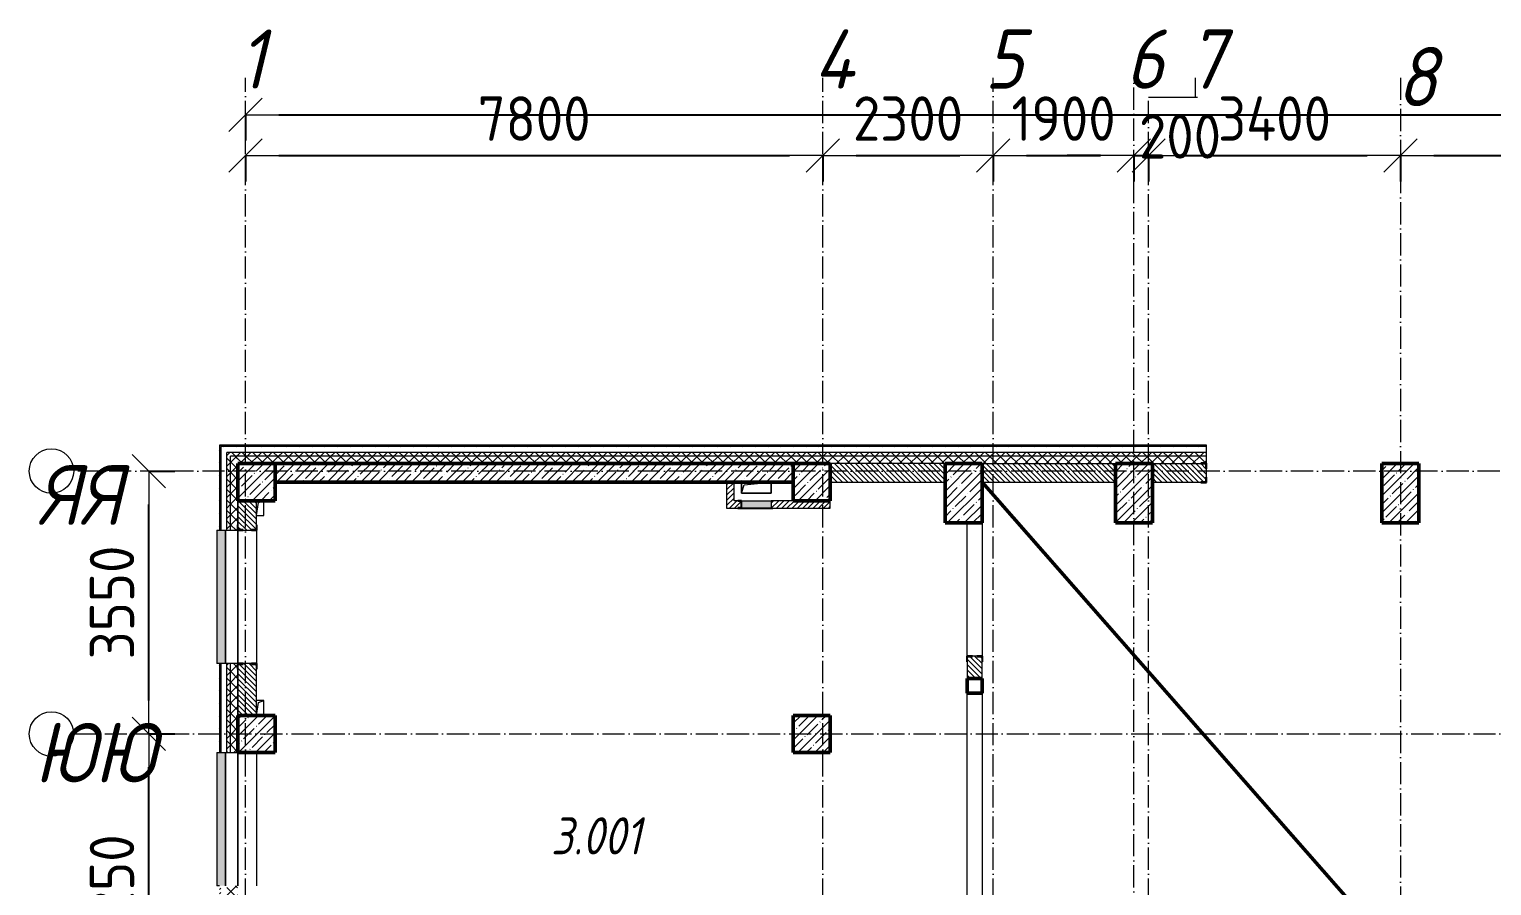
# Model space of a CAD drawing. Header units: millimetres. Extents: x 2294 to 908349, y -83289 to 219220.
# Drawn here: x 160315 to 180068, y 86006 to 97572 of the extents above; entities that cross this region are included whole.
import ezdxf

# ---------------------------------------------------------------- set-up
doc = ezdxf.new("R2010")
doc.units = ezdxf.units.MM
doc.linetypes.add('50_200_ШТРИХ_1Т_ш5_п1_п1_', pattern=[700, 500, -100, 0, -100])
for name, color, linetype, lineweight in [('A-____-____-DIMS', 7, 'Continuous', 9), ('A-DETL-____-OTLN-1', 7, 'Continuous', 50), ('A-FLOR-____-OTLN', 7, 'Continuous', 9), ('A-GENM-____-MCUT', 7, 'Continuous', 25), ('A-GENM-____-OTLN', 7, 'Continuous', 9), ('A-GENM-____-OTLN-1', 7, 'Continuous', 25), ('A-GLAZ-____-OTLN', 7, 'Continuous', 9), ('A-WALL-____-MCUT', 7, 'Continuous', 13), ('A-WALL-____-MCUT-1', 7, 'Continuous', 9), ('A-WALL-____-MCUT-2', 7, 'Continuous', 50), ('A-WALL-____-OTLN', 7, 'Continuous', 9), ('A-WALL-____-PATT-1', 7, 'Continuous', 9), ('A-WALL-FNSH-MCUT-1', 7, 'Continuous', 9), ('I-WALL-____-OTLN', 7, 'Continuous', 9), ('S-COLS-____-MCUT', 7, 'Continuous', 50), ('S-COLS-____-OTLN', 7, 'Continuous', 9), ('S-GRID-____-IDEN', 7, 'Continuous', 9), ('S-GRID-____-OTLN', 7, 'Continuous', 9), ('S-GRID-____-OTLN-1', 7, '50_200_ШТРИХ_1Т_ш5_п1_п1_', 9), ('Марки помещений', 7, 'Continuous', 9)]:
    doc.layers.add(name, color=color, linetype=linetype, lineweight=lineweight)
doc.layers.add('A-GLAZ-____-OTLN-1', color=7, linetype='Continuous', lineweight=9, true_color=0xc0c0c0)
doc.styles.add('ISOCPEUR_I_2', font='isocpeui.ttf', dxfattribs={"width": 0.85, "height": 2.3})
doc.styles.add('ISOCPEUR_I_9', font='isocpeui.ttf', dxfattribs={"width": 0.9, "height": 250})
doc.styles.add('СПДС', font='isocpeur.ttf', dxfattribs={"width": 0.9})
doc.dimstyles.new('Размера А3', dxfattribs={"dimtxt": 800, "dimasz": 450, "dimexe": 350, "dimexo": 100, "dimgap": 200, "dimtad": 1, "dimdec": 0, "dimrnd": 10, "dimzin": 0, "dimdsep": 46, "dimtxsty": 'СПДС', "dimblk": 'ARROWHEAD_6', "dimcen": 1, "dimclrd": 5, "dimclre": 5, "dimclrt": 5, "dimazin": 0, "dimtfac": 1, "dimtdec": 0, "dimtmove": 2, "dimatfit": 3, "dimfxl": 1, "dimtolj": 1, "dimtzin": 0, "dimarcsym": 0})
pattern_1 = [(45, (165583.5, 6025.28), (-114.04925, 114.04925), []), (45, (165697.56, 6025.28), (-114.04925, 114.04925), [201.612, -40.322, 3.353, -36.97])]
pattern_2 = [(45, (165583.51, 6025.28), (-85.53659, 85.53659), []), (45, (165640.53, 6025.28), (-85.53659, 85.53659), [])]
pattern_3 = [(45, (165583.507, 6025.276), (-35.35534, 35.35534), [])]
pattern_4 = [(45, (165583.51, 6025.28), (-70.71068, 70.71068), []), (135, (165583.51, 6025.28), (-70.71068, -70.71068), [])]
pattern_5 = [(135, (165583.507, 6025.276), (-35.35534, -35.35534), [])]

# ---------------------------------------------------------------- blocks, each defined once
blk = doc.blocks.new('Ось сетки - Круг_Ø6_00__ISO-2_5_0_9K_-25732049-АР1_План отверстий 3 этажа в осях 1-64_Ю-ЯЯ')
at = {"layer": 'S-GRID-____-IDEN'}
blk.add_circle((0, 0), 3, dxfattribs=at)
blk = doc.blocks.new('ARROWHEAD_6')
at = {"color": 0, "linetype": 'Continuous'}
for p, q in [((-0.5, -0.5), (0.5, 0.5)), ((0, 0), (-1, 0))]:
    blk.add_line(p, q, dxfattribs=at)
blk = doc.blocks.new('*D2640')
at = {"layer": 'A-____-____-DIMS', "color": 0, "lineweight": -2, "transparency": 16777216}
for p, q in [((163234, 95872), (163234, 95516)), ((163684, 95866), (170584, 95866)), ((171034, 95872), (171034, 95516))]:
    blk.add_line(p, q, dxfattribs=at)
at = {"layer": 'Defpoints', "color": 0, "transparency": 16777216}
for p in [(163234, 95972), (171034, 95972), (171034, 95866)]:
    blk.add_point(p, dxfattribs=at)
at = {"layer": 'A-____-____-DIMS', "color": 0, "lineweight": -2, "transparency": 16777216, "xscale": 450, "yscale": 450, "zscale": 450, "rotation": 180}
blk.add_blockref('ARROWHEAD_6', (163234, 95866), dxfattribs=at)
at = {"layer": 'A-____-____-DIMS', "color": 0, "lineweight": -2, "transparency": 16777216, "xscale": 450, "yscale": 450, "zscale": 450}
blk.add_blockref('ARROWHEAD_6', (171034, 95866), dxfattribs=at)
at = {"layer": 'A-____-____-DIMS', "color": 0, "transparency": 16777216, "insert": (167134, 96366), "char_height": 600, "attachment_point": 5, "style": 'СПДС'}
blk.add_mtext('\\A1;7800', dxfattribs=at)
blk = doc.blocks.new('*D2641')
at = {"layer": 'A-____-____-DIMS', "color": 0, "lineweight": -2, "transparency": 16777216}
for p, q in [((171034, 95872), (171034, 95516)), ((171484, 95866), (172884, 95866)), ((173334, 95872), (173334, 95516))]:
    blk.add_line(p, q, dxfattribs=at)
at = {"layer": 'Defpoints', "color": 0, "transparency": 16777216}
for p in [(171034, 95972), (173334, 95972), (173334, 95866)]:
    blk.add_point(p, dxfattribs=at)
at = {"layer": 'A-____-____-DIMS', "color": 0, "lineweight": -2, "transparency": 16777216, "xscale": 450, "yscale": 450, "zscale": 450, "rotation": 180}
blk.add_blockref('ARROWHEAD_6', (171034, 95866), dxfattribs=at)
at = {"layer": 'A-____-____-DIMS', "color": 0, "lineweight": -2, "transparency": 16777216, "xscale": 450, "yscale": 450, "zscale": 450}
blk.add_blockref('ARROWHEAD_6', (173334, 95866), dxfattribs=at)
at = {"layer": 'A-____-____-DIMS', "color": 0, "transparency": 16777216, "insert": (172184, 96366), "char_height": 600, "attachment_point": 5, "style": 'СПДС'}
blk.add_mtext('\\A1;2300', dxfattribs=at)
blk = doc.blocks.new('*D2642')
at = {"layer": 'A-____-____-DIMS', "color": 0, "lineweight": -2, "transparency": 16777216}
for p, q in [((173334, 95872), (173334, 95516)), ((173784, 95866), (174784, 95866)), ((175234, 95872), (175234, 95516))]:
    blk.add_line(p, q, dxfattribs=at)
at = {"layer": 'Defpoints', "color": 0, "transparency": 16777216}
for p in [(173334, 95972), (175234, 95972), (175234, 95866)]:
    blk.add_point(p, dxfattribs=at)
at = {"layer": 'A-____-____-DIMS', "color": 0, "lineweight": -2, "transparency": 16777216, "xscale": 450, "yscale": 450, "zscale": 450, "rotation": 180}
blk.add_blockref('ARROWHEAD_6', (173334, 95866), dxfattribs=at)
at = {"layer": 'A-____-____-DIMS', "color": 0, "lineweight": -2, "transparency": 16777216, "xscale": 450, "yscale": 450, "zscale": 450}
blk.add_blockref('ARROWHEAD_6', (175234, 95866), dxfattribs=at)
at = {"layer": 'A-____-____-DIMS', "color": 0, "transparency": 16777216, "insert": (174284, 96366), "char_height": 600, "attachment_point": 5, "style": 'СПДС'}
blk.add_mtext('\\A1;1900', dxfattribs=at)
blk = doc.blocks.new('*D2643')
at = {"layer": 'A-____-____-DIMS', "color": 0, "lineweight": -2, "transparency": 16777216}
for p, q in [((174784, 95866), (174334, 95866)), ((175234, 95872), (175234, 95516)), ((175234, 95866), (175434, 95866)), ((175434, 95872), (175434, 95516)), ((175884, 95866), (176334, 95866))]:
    blk.add_line(p, q, dxfattribs=at)
at = {"layer": 'Defpoints', "color": 0, "transparency": 16777216}
for p in [(175234, 95972), (175434, 95972), (175434, 95866)]:
    blk.add_point(p, dxfattribs=at)
at = {"layer": 'A-____-____-DIMS', "color": 0, "lineweight": -2, "transparency": 16777216, "xscale": 450, "yscale": 450, "zscale": 450}
blk.add_blockref('ARROWHEAD_6', (175234, 95866), dxfattribs=at)
at = {"layer": 'A-____-____-DIMS', "color": 0, "lineweight": -2, "transparency": 16777216, "xscale": 450, "yscale": 450, "zscale": 450, "rotation": 180}
blk.add_blockref('ARROWHEAD_6', (175434, 95866), dxfattribs=at)
at = {"layer": 'A-____-____-DIMS', "color": 0, "transparency": 16777216, "insert": (175303, 96426), "char_height": 600, "attachment_point": 1, "line_spacing_factor": 1.149209, "style": 'СПДС'}
blk.add_mtext('\\A1;200', dxfattribs=at)
blk = doc.blocks.new('*D2644')
at = {"layer": 'A-____-____-DIMS', "color": 0, "lineweight": -2, "transparency": 16777216}
for p, q in [((175434, 95872), (175434, 95516)), ((175884, 95866), (178384, 95866)), ((178834, 95872), (178834, 95516))]:
    blk.add_line(p, q, dxfattribs=at)
at = {"layer": 'Defpoints', "color": 0, "transparency": 16777216}
for p in [(175434, 95972), (178834, 95972), (178834, 95866)]:
    blk.add_point(p, dxfattribs=at)
at = {"layer": 'A-____-____-DIMS', "color": 0, "lineweight": -2, "transparency": 16777216, "xscale": 450, "yscale": 450, "zscale": 450, "rotation": 180}
blk.add_blockref('ARROWHEAD_6', (175434, 95866), dxfattribs=at)
at = {"layer": 'A-____-____-DIMS', "color": 0, "lineweight": -2, "transparency": 16777216, "xscale": 450, "yscale": 450, "zscale": 450}
blk.add_blockref('ARROWHEAD_6', (178834, 95866), dxfattribs=at)
at = {"layer": 'A-____-____-DIMS', "color": 0, "transparency": 16777216, "insert": (177134, 96366), "char_height": 600, "attachment_point": 5, "style": 'СПДС'}
blk.add_mtext('\\A1;3400', dxfattribs=at)
blk = doc.blocks.new('*D2645')
at = {"layer": 'A-____-____-DIMS', "color": 0, "lineweight": -2, "transparency": 16777216}
for p, q in [((178834, 95872), (178834, 95516)), ((179284, 95866), (183084, 95866)), ((183534, 95872), (183534, 95516))]:
    blk.add_line(p, q, dxfattribs=at)
at = {"layer": 'Defpoints', "color": 0, "transparency": 16777216}
for p in [(178834, 95972), (183534, 95972), (183534, 95866)]:
    blk.add_point(p, dxfattribs=at)
at = {"layer": 'A-____-____-DIMS', "color": 0, "lineweight": -2, "transparency": 16777216, "xscale": 450, "yscale": 450, "zscale": 450, "rotation": 180}
blk.add_blockref('ARROWHEAD_6', (178834, 95866), dxfattribs=at)
at = {"layer": 'A-____-____-DIMS', "color": 0, "lineweight": -2, "transparency": 16777216, "xscale": 450, "yscale": 450, "zscale": 450}
blk.add_blockref('ARROWHEAD_6', (183534, 95866), dxfattribs=at)
at = {"layer": 'A-____-____-DIMS', "color": 0, "transparency": 16777216, "insert": (181184, 96366), "char_height": 600, "attachment_point": 5, "style": 'СПДС'}
blk.add_mtext('\\A1;4700', dxfattribs=at)
blk = doc.blocks.new('*D2679')
at = {"layer": 'A-____-____-DIMS', "color": 0, "lineweight": -2, "transparency": 16777216}
for p, q in [((163234, 96424), (163234, 96068)), ((163684, 96418), (213680, 96418)), ((266284, 96418), (216132, 96418)), ((266734, 96424), (266734, 96068))]:
    blk.add_line(p, q, dxfattribs=at)
at = {"layer": 'Defpoints', "color": 0, "transparency": 16777216}
for p in [(163234, 96524), (266734, 96524), (266734, 96418)]:
    blk.add_point(p, dxfattribs=at)
at = {"layer": 'A-____-____-DIMS', "color": 0, "lineweight": -2, "transparency": 16777216, "xscale": 450, "yscale": 450, "zscale": 450, "rotation": 180}
blk.add_blockref('ARROWHEAD_6', (163234, 96418), dxfattribs=at)
at = {"layer": 'A-____-____-DIMS', "color": 0, "lineweight": -2, "transparency": 16777216, "xscale": 450, "yscale": 450, "zscale": 450}
blk.add_blockref('ARROWHEAD_6', (266734, 96418), dxfattribs=at)
at = {"layer": 'A-____-____-DIMS', "color": 0, "transparency": 16777216, "insert": (213880, 96978), "char_height": 600, "attachment_point": 1, "line_spacing_factor": 1.149209, "style": 'СПДС'}
blk.add_mtext('\\A1;103500', dxfattribs=at)
blk = doc.blocks.new('*D2749')
at = {"layer": 'A-____-____-DIMS', "color": 0, "lineweight": -2, "transparency": 16777216}
for p, q in [((161926, 88056), (162282, 88056)), ((161932, 84256), (161932, 87606)), ((161926, 83806), (162282, 83806))]:
    blk.add_line(p, q, dxfattribs=at)
at = {"layer": 'Defpoints', "color": 0, "transparency": 16777216}
for p in [(161826, 88056), (161932, 88056), (161826, 83806)]:
    blk.add_point(p, dxfattribs=at)
at = {"layer": 'A-____-____-DIMS', "color": 0, "lineweight": -2, "transparency": 16777216, "xscale": 450, "yscale": 450, "zscale": 450}
for p, rotation in [((161932, 88056), 90), ((161932, 83806), 270)]:
    blk.add_blockref('ARROWHEAD_6', p, dxfattribs=dict(at, rotation=rotation))
at = {"layer": 'A-____-____-DIMS', "color": 0, "transparency": 16777216, "insert": (161432, 85931), "char_height": 600, "attachment_point": 5, "rotation": 90, "style": 'СПДС'}
blk.add_mtext('\\A1;4250', dxfattribs=at)
blk = doc.blocks.new('*D2750')
at = {"layer": 'A-____-____-DIMS', "color": 0, "lineweight": -2, "transparency": 16777216}
for p, q in [((161926, 91606), (162282, 91606)), ((161932, 88506), (161932, 91156)), ((161926, 88056), (162282, 88056))]:
    blk.add_line(p, q, dxfattribs=at)
at = {"layer": 'Defpoints', "color": 0, "transparency": 16777216}
for p in [(161826, 91606), (161932, 91606), (161826, 88056)]:
    blk.add_point(p, dxfattribs=at)
at = {"layer": 'A-____-____-DIMS', "color": 0, "lineweight": -2, "transparency": 16777216, "xscale": 450, "yscale": 450, "zscale": 450}
for p, rotation in [((161932, 91606), 90), ((161932, 88056), 270)]:
    blk.add_blockref('ARROWHEAD_6', p, dxfattribs=dict(at, rotation=rotation))
at = {"layer": 'A-____-____-DIMS', "color": 0, "transparency": 16777216, "insert": (161432, 89831), "char_height": 600, "attachment_point": 5, "rotation": 90, "style": 'СПДС'}
blk.add_mtext('\\A1;3550', dxfattribs=at)
blk = doc.blocks.new('BSC_Колонна _Прямоугольная - 500х800-25984396-АР1_План отверстий 3 этажа в осях 1-64_Ю-ЯЯ')
at = {"layer": 'S-COLS-____-OTLN'}
h = blk.add_hatch(dxfattribs=at)
h.set_pattern_fill('FP_13', color=256, style=0, pattern_type=2)
h.set_pattern_definition([(45, (-9650, -85281.04), (-114.04925, 114.04925), []), (45, (-9535.95, -85281.04), (-114.04925, 114.04925), [201.613, -40.323, 3.353, -36.97])])
h.paths.add_polyline_path([(-250, -400), (250, -400), (250, 400), (-250, 400)], flags=0)
at = {"layer": 'S-COLS-____-MCUT'}
for p, q in [((250, 400), (-250, 400)), ((-250, 400), (-250, -400)), ((250, -400), (250, 400)), ((-250, -400), (250, -400))]:
    blk.add_line(p, q, dxfattribs=at)
blk = doc.blocks.new('BSC_Колонна _Прямоугольная - 500х500-V28-АР1_План отверстий 3 этажа в осях 1-64_Ю-ЯЯ')
at = {"layer": 'S-COLS-____-OTLN'}
h = blk.add_hatch(dxfattribs=at)
h.set_pattern_fill('FP_35', color=256, style=0, pattern_type=2)
h.set_pattern_definition([(45, (2200, -85431.04), (-114.04925, 114.04925), []), (45, (2314.05, -85431.04), (-114.04925, 114.04925), [201.613, -40.323, 3.353, -36.97])])
h.paths.add_polyline_path([(-250, -250), (250, -250), (250, 250), (-250, 250), (-250, 46)], flags=0)
at = {"layer": 'S-COLS-____-MCUT'}
for p, q in [((250, 250), (-250, 250)), ((-250, 250), (-250, -250)), ((250, -250), (250, 250)), ((-250, -250), (250, -250))]:
    blk.add_line(p, q, dxfattribs=at)
blk = doc.blocks.new('BSC_Колонна _Прямоугольная - 500х500-V53-АР1_План отверстий 3 этажа в осях 1-64_Ю-ЯЯ')
at = {"layer": 'S-COLS-____-OTLN'}
h = blk.add_hatch(dxfattribs=at)
h.set_pattern_fill('FP_61', color=256, style=0, pattern_type=2)
h.set_pattern_definition([(45, (2200, -82031.04), (-114.04925, 114.04925), []), (45, (2314.05, -82031.04), (-114.04925, 114.04925), [201.613, -40.323, 3.353, -36.97])])
h.paths.add_polyline_path([(-250, -250), (250, -250), (250, 250), (-250, 250)], flags=0)
at = {"layer": 'S-COLS-____-MCUT'}
for p, q in [((250, 250), (-250, 250)), ((-250, 250), (-250, -250)), ((250, -250), (250, 250)), ((-250, -250), (250, -250))]:
    blk.add_line(p, q, dxfattribs=at)
blk = doc.blocks.new('BSC_Колонна _Прямоугольная - 500х500-V57-АР1_План отверстий 3 этажа в осях 1-64_Ю-ЯЯ')
at = {"layer": 'S-COLS-____-OTLN'}
h = blk.add_hatch(dxfattribs=at)
h.set_pattern_fill('FP_65', color=256, style=0, pattern_type=2)
h.set_pattern_definition([(45, (-5300, -82031.04), (-114.04925, 114.04925), []), (45, (-5185.95, -82031.04), (-114.04925, 114.04925), [201.613, -40.323, 3.353, -36.97])])
h.paths.add_polyline_path([(-250, -250), (250, -250), (250, 250), (-250, 250)], flags=0)
at = {"layer": 'S-COLS-____-MCUT'}
for p, q in [((250, 250), (-250, 250)), ((-250, 250), (-250, -250)), ((250, -250), (250, 250)), ((-250, -250), (250, -250))]:
    blk.add_line(p, q, dxfattribs=at)
blk = doc.blocks.new('BSC_Колонна _Прямоугольная - 500х800-V64-АР1_План отверстий 3 этажа в осях 1-64_Ю-ЯЯ')
at = {"layer": 'S-COLS-____-OTLN'}
h = blk.add_hatch(dxfattribs=at)
h.set_pattern_fill('FP_72', color=256, style=0, pattern_type=2)
h.set_pattern_definition([(45, (-13250, -85281.04), (-114.04925, 114.04925), []), (45, (-13135.95, -85281.04), (-114.04925, 114.04925), [201.613, -40.323, 3.353, -36.97])])
h.paths.add_polyline_path([(-250, -400), (250, -400), (250, 400), (-250, 400)], flags=0)
at = {"layer": 'S-COLS-____-MCUT'}
for p, q in [((250, 400), (-250, 400)), ((-250, 400), (-250, -400)), ((250, -400), (250, 400)), ((-250, -400), (250, -400))]:
    blk.add_line(p, q, dxfattribs=at)
blk = doc.blocks.new('BSC_Колонна _Прямоугольная - 500х800-V91-АР1_План отверстий 3 этажа в осях 1-64_Ю-ЯЯ')
at = {"layer": 'S-COLS-____-OTLN'}
h = blk.add_hatch(dxfattribs=at)
h.set_pattern_fill('FP_96', color=256, style=0, pattern_type=2)
h.set_pattern_definition([(45, (-7350, -85281.04), (-114.04925, 114.04925), []), (45, (-7235.95, -85281.04), (-114.04925, 114.04925), [201.613, -40.323, 3.353, -36.97])])
h.paths.add_polyline_path([(-250, -400), (250, -400), (250, 400), (-250, 400)], flags=0)
at = {"layer": 'S-COLS-____-MCUT'}
for p, q in [((250, 400), (-250, 400)), ((-250, 400), (-250, -400)), ((250, -400), (250, 400)), ((-250, -400), (250, -400))]:
    blk.add_line(p, q, dxfattribs=at)
blk = doc.blocks.new('Фахверк_СКБ_Уголок - 250_2700-27497298-АР1_План отверстий 3 этажа в осях 1-64_Ю-ЯЯ')
at = {"layer": 'A-GENM-____-MCUT'}
for p, q in [((200, 181), (125, 181)), ((125, 181), (125, 106)), ((125, 106), (131, 106)), ((131, 106), (131, 175)), ((131, 175), (200, 175)), ((200, 175), (200, 181)), ((131, -6), (125, -6)), ((125, -6), (125, -81)), ((125, -81), (200, -81)), ((131, -75), (131, -6)), ((200, -75), (131, -75)), ((200, -81), (200, -75))]:
    blk.add_line(p, q, dxfattribs=at)
blk = doc.blocks.new('Фахверк_СКБ_Уголок - 250_3380-27498580-АР1_План отверстий 3 этажа в осях 1-64_Ю-ЯЯ')
at = {"layer": 'A-GENM-____-MCUT'}
for p, q in [((200, 181), (125, 181)), ((125, 181), (125, 106)), ((125, 106), (131, 106)), ((131, 106), (131, 175)), ((131, 175), (200, 175)), ((200, 175), (200, 181)), ((131, -6), (125, -6)), ((125, -6), (125, -81)), ((125, -81), (200, -81)), ((131, -75), (131, -6)), ((200, -75), (131, -75)), ((200, -81), (200, -75))]:
    blk.add_line(p, q, dxfattribs=at)
blk = doc.blocks.new('AR_Отверстие Ниша - Лючок-32405342-АР1_План отверстий 3 этажа в осях 1-64_Ю-ЯЯ')
at = {"layer": 'A-GLAZ-____-OTLN'}
blk.add_hatch(color=256, dxfattribs=at).paths.add_polyline_path([(-200, 50), (-200, -50), (200, -50), (200, 50)], flags=0)
for p, q in [((-200, 50), (200, 50)), ((-200, -50), (-200, 50)), ((200, -50), (-200, -50))]:
    blk.add_line(p, q, dxfattribs=at)
blk = doc.blocks.new('Л_Общий_Лючок - Лючок-29759355-АР1_План отверстий 3 этажа в осях 1-64_Ю-ЯЯ')
at = {"layer": 'A-GLAZ-____-OTLN-1'}
blk.add_hatch(color=256, dxfattribs=at).paths.add_polyline_path([(-3, -6), (424, -6), (424, 0), (-24, 0), (-24, -6)], flags=0)
at = {"layer": 'A-GLAZ-____-OTLN'}
for p, q in [((-24, 0), (-24, -6)), ((424, 0), (424, -6)), ((-24, -6), (424, -6))]:
    blk.add_line(p, q, dxfattribs=at)
blk = doc.blocks.new('154_Фахверк_СКБ_Швеллер - Тип_100_3960-28331862-АР1_План отверстий 3 этажа в осях 1-64_Ю-ЯЯ')
at = {"layer": 'A-GENM-____-MCUT'}
for p, q in [((175, 50), (125, 50)), ((125, 50), (125, -50)), ((128, 47), (175, 47)), ((128, -47), (128, 47)), ((175, 47), (175, 50)), ((125, -50), (175, -50)), ((175, -47), (128, -47)), ((175, -50), (175, -47))]:
    blk.add_line(p, q, dxfattribs=at)
blk = doc.blocks.new('AR_Отверстие прямоугольное _в плите_ - AR_Отверстие прямоугольное _в плите_-30459225-АР1_План отверстий 3 этажа в осях 1-64_Ю-ЯЯ')
at = {"layer": 'A-GENM-____-OTLN'}
for p, q in [((-200, 75), (-200, -75)), ((-200, -75), (-163, 37)), ((-163, 37), (200, 75)), ((200, -75), (200, 75)), ((-200, -75), (200, -75))]:
    blk.add_line(p, q, dxfattribs=at)
blk = doc.blocks.new('AR_Отверстие прямоугольное _в плите_ - AR_Отверстие прямоугольное _в плите_-V177-АР1_План отверстий 3 этажа в осях 1-64_Ю-ЯЯ')
at = {"layer": 'A-GENM-____-OTLN'}
for p, q in [((-50, -100), (-25, 75)), ((-25, 75), (50, 100)), ((50, -100), (50, 100)), ((-50, -100), (50, -100))]:
    blk.add_line(p, q, dxfattribs=at)
blk = doc.blocks.new('AR_Отверстие прямоугольное _в плите_ - AR_Отверстие прямоугольное _в плите_-V179-АР1_План отверстий 3 этажа в осях 1-64_Ю-ЯЯ')
at = {"layer": 'A-GENM-____-OTLN'}
for p, q in [((50, 100), (-50, 100)), ((-50, -100), (-25, 75)), ((-25, 75), (50, 100)), ((50, -100), (50, 100))]:
    blk.add_line(p, q, dxfattribs=at)
blk = doc.blocks.new('Отлив_СКБ - Отлив витража_120_НВФ-31885689-АР1_План отверстий 3 этажа в осях 1-64_Ю-ЯЯ')
at = {"layer": 'A-GLAZ-____-OTLN-1'}
for points in [[(1800, 2), (1800, 120), (0, 120), (0, 2), (737, 2)], [(1800, 0), (1800, 2), (0, 2), (0, 0), (737, 0)]]:
    blk.add_hatch(color=256, dxfattribs=at).paths.add_polyline_path(points, flags=0)
at = {"layer": 'A-GLAZ-____-OTLN'}
for p, q in [((0, 83), (0, 120)), ((1800, 120), (0, 120)), ((0, 2), (1800, 2)), ((1800, 120), (1800, 83)), ((1800, 0), (0, 0))]:
    blk.add_line(p, q, dxfattribs=at)
blk = doc.blocks.new('BSC_Колонна _Прямоугольная1 - 200х200 _металл_-35216022-АР1_План отверстий 3 этажа в осях 1-64_Ю-ЯЯ')
at = {"layer": 'S-COLS-____-MCUT'}
for p, q in [((100, 100), (-100, 100)), ((-100, 100), (-100, -100)), ((100, -100), (100, 100)), ((-100, -100), (100, -100))]:
    blk.add_line(p, q, dxfattribs=at)
blk = doc.blocks.new('Фахверк_СКБ_Уголок - 200_3960-28268576-АР1_План отверстий 3 этажа в осях 1-64_Ю-ЯЯ')
at = {"layer": 'A-GENM-____-MCUT'}
for p, q in [((200, 156), (125, 156)), ((125, 156), (125, 81)), ((125, 81), (131, 81)), ((131, 19), (125, 19)), ((125, 19), (125, -56)), ((131, 81), (131, 150)), ((131, 150), (200, 150)), ((131, -50), (131, 19)), ((200, 150), (200, 156)), ((125, -56), (200, -56)), ((200, -50), (131, -50)), ((200, -56), (200, -50))]:
    blk.add_line(p, q, dxfattribs=at)
blk = doc.blocks.new('3floor')
at = {"layer": 'A-WALL-____-PATT-1'}
h = blk.add_hatch(dxfattribs=at)
h.set_pattern_fill('FP_6', color=256, style=0, pattern_type=2)
h.set_pattern_definition(pattern_2)
h.paths.add_polyline_path([(162884, 78886), (162904, 78886), (162904, 80006), (162884, 80006), (162884, 79394)], flags=0)
h.paths.add_polyline_path([(162904, 81806), (162904, 83006), (162884, 83006), (162884, 81806)], flags=0)
h.paths.add_polyline_path([(162904, 84806), (162904, 86006), (162884, 86006), (162884, 84806)], flags=0)
h.paths.add_polyline_path([(162884, 87806), (162904, 87806), (162904, 89006), (162884, 89006)], flags=0)
h.paths.add_polyline_path([(162884, 90806), (162904, 90806), (162904, 91956), (162884, 91956)], flags=0)
h = blk.add_hatch(dxfattribs=at)
h.set_pattern_fill('FP_6', color=256, style=0, pattern_type=2)
h.set_pattern_definition(pattern_2)
h.paths.add_polyline_path([(189453, 91936), (189453, 91956), (189434, 91956), (189434, 91936)], flags=0)
h.paths.add_polyline_path([(189284, 91936), (189284, 91956), (185714, 91956), (185714, 91936), (186779, 91936)], flags=0)
h.paths.add_polyline_path([(176214, 91936), (176214, 91956), (162904, 91956), (162904, 91936), (172639, 91936)], flags=0)
h = blk.add_hatch(dxfattribs=at)
h.set_pattern_fill('FP_4', color=256, style=0, pattern_type=2)
h.set_pattern_definition(pattern_4)
h.paths.add_polyline_path([(163034, 79056), (163034, 80006), (162984, 80006), (162984, 79056)], flags=0)
h.paths.add_polyline_path([(163034, 81806), (163034, 83006), (162984, 83006), (162984, 81806)], flags=0)
h.paths.add_polyline_path([(162984, 84806), (163034, 84806), (163034, 86006), (162984, 86006), (162984, 85852)], flags=0)
h.paths.add_polyline_path([(163034, 87806), (163034, 89006), (162984, 89006), (162984, 87806)], flags=0)
h.paths.add_polyline_path([(162984, 90806), (163034, 90806), (163034, 91856), (162984, 91856), (162984, 91502)], flags=0)
h = blk.add_hatch(dxfattribs=at)
h.set_pattern_fill('FP_4', color=256, style=0, pattern_type=2)
h.set_pattern_definition(pattern_4)
h.paths.add_polyline_path([(186779, 91806), (189434, 91806), (189434, 91856), (185714, 91856), (185714, 91806)], flags=0)
h.paths.add_polyline_path([(176214, 91806), (176214, 91856), (163034, 91856), (163034, 91806), (172639, 91806)], flags=0)
h = blk.add_hatch(dxfattribs=at)
h.set_pattern_fill('FP_4', color=256, style=0, pattern_type=2)
h.set_pattern_definition(pattern_4)
h.paths.add_polyline_path([(163134, 79056), (163134, 79931), (163128, 79931), (163128, 80006), (163034, 80006), (163034, 79056)], flags=0)
h.paths.add_polyline_path([(163128, 81806), (163128, 81881), (163134, 81881), (163134, 82931), (163128, 82931), (163128, 83006), (163034, 83006), (163034, 81806)], flags=0)
h.paths.add_polyline_path([(163128, 84806), (163128, 84881), (163134, 84881), (163134, 85931), (163128, 85931), (163128, 86006), (163034, 86006), (163034, 84806)], flags=0)
h.paths.add_polyline_path([(163034, 87806), (163134, 87806), (163134, 88931), (163128, 88931), (163128, 89006), (163034, 89006), (163034, 88306)], flags=0)
h.paths.add_polyline_path([(163128, 90806), (163128, 90881), (163134, 90881), (163134, 91806), (163034, 91806), (163034, 90806)], flags=0)
h = blk.add_hatch(dxfattribs=at)
h.set_pattern_fill('FP_4', color=256, style=0, pattern_type=2)
h.set_pattern_definition(pattern_4)
h.paths.add_polyline_path([(189434, 91706), (189434, 91806), (185714, 91806), (185714, 91712), (185789, 91712), (185789, 91706), (186779, 91706)], flags=0)
h.paths.add_polyline_path([(176139, 91706), (176139, 91712), (176214, 91712), (176214, 91806), (163134, 91806), (163134, 91706), (175484, 91706)], flags=0)
h = blk.add_hatch(dxfattribs=at)
h.set_pattern_fill('FP_12', color=256, style=0, pattern_type=2)
h.set_pattern_definition(pattern_1)
h.paths.add_polyline_path([(170634, 91456), (170634, 91706), (163634, 91706), (163634, 91456), (165569, 91456)], flags=0)
h = blk.add_hatch(dxfattribs=at)
h.set_pattern_fill('FP_9', color=256, style=0, pattern_type=2)
h.set_pattern_definition(pattern_5)
h.paths.add_polyline_path([(171134, 91456), (172684, 91456), (172684, 91706), (171134, 91706)], flags=0)
h = blk.add_hatch(dxfattribs=at)
h.set_pattern_fill('FP_9', color=256, style=0, pattern_type=2)
h.set_pattern_definition(pattern_5)
h.paths.add_polyline_path([(174984, 91456), (174984, 91706), (173184, 91706), (173184, 91456)], flags=0)
h = blk.add_hatch(dxfattribs=at)
h.set_pattern_fill('FP_9', color=256, style=0, pattern_type=2)
h.set_pattern_definition(pattern_5)
h.paths.add_polyline_path([(176208, 91456), (176208, 91525), (176214, 91525), (176214, 91637), (176208, 91637), (176208, 91706), (175484, 91706), (175484, 91456), (176139, 91456)], flags=0)
h = blk.add_hatch(dxfattribs=at)
h.set_pattern_fill('FP_8', color=256, style=0, pattern_type=2)
h.set_pattern_definition(pattern_3)
h.paths.add_polyline_path([(169834, 91106), (169834, 91456), (169734, 91456), (169734, 91106)], flags=0)
h = blk.add_hatch(dxfattribs=at)
h.set_pattern_fill('FP_9', color=256, style=0, pattern_type=2)
h.set_pattern_definition(pattern_5)
h.paths.add_polyline_path([(163134, 88306), (163384, 88306), (163384, 89000), (163315, 89000), (163315, 89006), (163203, 89006), (163203, 89000), (163134, 89000), (163134, 88750)], flags=0)
h.paths.add_polyline_path([(163315, 90806), (163315, 90812), (163384, 90812), (163384, 91206), (163134, 91206), (163134, 90812), (163203, 90812), (163203, 90806)], flags=0)
h = blk.add_hatch(dxfattribs=at)
h.set_pattern_fill('FP_8', color=256, style=0, pattern_type=2)
h.set_pattern_definition(pattern_3)
h.paths.add_polyline_path([(169884, 91106), (169884, 91109), (169931, 91109), (169931, 91203), (169884, 91203), (169884, 91206), (169834, 91206), (169834, 91106)], flags=0)
h.paths.add_polyline_path([(171134, 91106), (171134, 91206), (170334, 91206), (170334, 91106)], flags=0)
h = blk.add_hatch(dxfattribs=at)
h.set_pattern_fill('FP_9', color=256, style=0, pattern_type=2)
h.set_pattern_definition(pattern_5)
h.paths.add_polyline_path([(173184, 88806), (173184, 89100), (173115, 89100), (173115, 89106), (173053, 89106), (173053, 89100), (172984, 89100), (172984, 88806)], flags=0)
at = {"layer": 'S-COLS-____-OTLN'}
h = blk.add_hatch(dxfattribs=at)
h.set_pattern_fill('FP_12', color=256, style=0, pattern_type=2)
h.set_pattern_definition(pattern_1)
h.paths.add_polyline_path([(171134, 91206), (171134, 91706), (170634, 91706), (170634, 91206)], flags=0)
at = {"layer": 'A-DETL-____-OTLN-1'}
blk.add_line((173184, 91456), (182756, 80556), dxfattribs=at)
at = {"layer": 'A-FLOR-____-OTLN'}
for p, q in [((169934, 91306), (169934, 91456)), ((170334, 91306), (169934, 91306)), ((170334, 91456), (170334, 91306))]:
    blk.add_line(p, q, dxfattribs=at)
at = {"layer": 'A-WALL-____-MCUT'}
for p, q in [((176214, 91936), (162904, 91936)), ((162904, 91936), (162904, 90806)), ((162904, 90806), (162904, 91936)), ((176214, 91712), (176214, 91936)), ((172684, 91706), (170634, 91706)), ((171134, 91706), (171134, 91456)), ((173184, 91706), (174984, 91706)), ((175484, 91706), (176139, 91706)), ((176214, 91525), (176214, 91637)), ((171134, 91456), (172684, 91456)), ((173184, 91456), (174984, 91456)), ((175484, 91456), (176139, 91456)), ((163384, 90881), (163384, 91206)), ((162904, 90806), (163128, 90806)), ((163203, 90806), (163315, 90806)), ((173115, 89106), (173053, 89106)), ((163128, 89006), (162904, 89006)), ((162904, 89006), (162904, 87806)), ((162904, 87806), (162904, 89006)), ((163315, 89006), (163203, 89006)), ((163384, 88306), (163384, 88931)), ((172984, 89031), (172984, 88806)), ((173184, 88806), (173184, 89031)), ((162904, 87806), (163134, 87806))]:
    blk.add_line(p, q, dxfattribs=at)
at = {"layer": 'A-WALL-____-MCUT-1'}
for p, q in [((176214, 91856), (162984, 91856)), ((162984, 90806), (162984, 91856)), ((176214, 91806), (163034, 91806)), ((163034, 90806), (163034, 91806)), ((163134, 91206), (163134, 90881)), ((163134, 90881), (163134, 91206)), ((162984, 87806), (162984, 89006)), ((163034, 87806), (163034, 89006)), ((163134, 88931), (163134, 88306)), ((163134, 88306), (163134, 88931))]:
    blk.add_line(p, q, dxfattribs=at)
at = {"layer": 'A-WALL-____-MCUT-2'}
for p, q in [((170634, 91706), (163634, 91706)), ((170634, 91456), (170634, 91706)), ((163634, 91456), (170634, 91456))]:
    blk.add_line(p, q, dxfattribs=at)
at = {"layer": 'A-WALL-____-OTLN'}
for p, q in [((163134, 89006), (163134, 90806)), ((163134, 90806), (163134, 89006)), ((163384, 90806), (163384, 89006)), ((163134, 86006), (163134, 87806)), ((163134, 87806), (163134, 86006)), ((163384, 87806), (163384, 86006))]:
    blk.add_line(p, q, dxfattribs=at)
at = {"layer": 'A-WALL-FNSH-MCUT-1'}
for p, q in [((176214, 91956), (162884, 91956)), ((162884, 91956), (162884, 90806)), ((176214, 91936), (176214, 91956)), ((169734, 91456), (169734, 91106)), ((169834, 91206), (169834, 91456)), ((169734, 91106), (169884, 91106)), ((169884, 91206), (169834, 91206)), ((171134, 91206), (170334, 91206)), ((170334, 91106), (171134, 91106)), ((171134, 91106), (171134, 91206)), ((162884, 90806), (162904, 90806)), ((162884, 89006), (162884, 87806)), ((162904, 89006), (162884, 89006)), ((162884, 87806), (162904, 87806))]:
    blk.add_line(p, q, dxfattribs=at)
at = {"layer": 'I-WALL-____-OTLN'}
for p, q in [((172984, 89106), (172984, 90906)), ((173184, 90906), (173184, 89106)), ((172984, 83156), (172984, 88606)), ((173184, 88606), (173184, 83156))]:
    blk.add_line(p, q, dxfattribs=at)
at = {"layer": 'S-COLS-____-MCUT'}
for p, q in [((171134, 91706), (170634, 91706)), ((170634, 91706), (170634, 91206)), ((171134, 91206), (171134, 91706)), ((170634, 91206), (171134, 91206))]:
    blk.add_line(p, q, dxfattribs=at)
at = {"layer": 'A-GENM-____-OTLN'}
for name, p in [('AR_Отверстие прямоугольное _в плите_ - AR_Отверстие прямоугольное _в плите_-30459225-АР1_План отверстий 3 этажа в осях 1-64_Ю-ЯЯ', (170134, 91381)), ('AR_Отверстие прямоугольное _в плите_ - AR_Отверстие прямоугольное _в плите_-V177-АР1_План отверстий 3 этажа в осях 1-64_Ю-ЯЯ', (163434, 91106)), ('AR_Отверстие прямоугольное _в плите_ - AR_Отверстие прямоугольное _в плите_-V179-АР1_План отверстий 3 этажа в осях 1-64_Ю-ЯЯ', (163434, 88406))]:
    blk.add_blockref(name, p, dxfattribs=at)
at = {"layer": 'A-GENM-____-OTLN-1'}
for name, p, rotation in [('Фахверк_СКБ_Уголок - 250_3380-27498580-АР1_План отверстий 3 этажа в осях 1-64_Ю-ЯЯ', (176339, 91631), 180), ('154_Фахверк_СКБ_Швеллер - Тип_100_3960-28331862-АР1_План отверстий 3 этажа в осях 1-64_Ю-ЯЯ', (170059, 91156), 180), ('Фахверк_СКБ_Уголок - 250_2700-27497298-АР1_План отверстий 3 этажа в осях 1-64_Ю-ЯЯ', (163309, 90681), 89.99999999999991), ('Фахверк_СКБ_Уголок - 200_3960-28268576-АР1_План отверстий 3 этажа в осях 1-64_Ю-ЯЯ', (173034, 89231), 269.9999999999999), ('Фахверк_СКБ_Уголок - 250_2700-27497298-АР1_План отверстий 3 этажа в осях 1-64_Ю-ЯЯ', (163209, 89131), 269.9999999999999)]:
    blk.add_blockref(name, p, dxfattribs=dict(at, rotation=rotation))
at = {"layer": 'A-GLAZ-____-OTLN'}
blk.add_blockref('Л_Общий_Лючок - Лючок-29759355-АР1_План отверстий 3 этажа в осях 1-64_Ю-ЯЯ', (169934, 91106), dxfattribs=at)
for name, p, rotation in [('AR_Отверстие Ниша - Лючок-32405342-АР1_План отверстий 3 этажа в осях 1-64_Ю-ЯЯ', (170134, 91156), 180), ('Отлив_СКБ - Отлив витража_120_НВФ-31885689-АР1_План отверстий 3 этажа в осях 1-64_Ю-ЯЯ', (162967, 89006), 90), ('Отлив_СКБ - Отлив витража_120_НВФ-31885689-АР1_План отверстий 3 этажа в осях 1-64_Ю-ЯЯ', (162967, 86006), 90)]:
    blk.add_blockref(name, p, dxfattribs=dict(at, rotation=rotation))
at = {"layer": 'S-COLS-____-OTLN'}
for name, p in [('BSC_Колонна _Прямоугольная - 500х500-V28-АР1_План отверстий 3 этажа в осях 1-64_Ю-ЯЯ', (163384, 91456)), ('BSC_Колонна _Прямоугольная - 500х800-V91-АР1_План отверстий 3 этажа в осях 1-64_Ю-ЯЯ', (172934, 91306)), ('BSC_Колонна _Прямоугольная - 500х800-25984396-АР1_План отверстий 3 этажа в осях 1-64_Ю-ЯЯ', (175234, 91306)), ('BSC_Колонна _Прямоугольная - 500х800-V64-АР1_План отверстий 3 этажа в осях 1-64_Ю-ЯЯ', (178834, 91306)), ('BSC_Колонна _Прямоугольная - 500х500-V53-АР1_План отверстий 3 этажа в осях 1-64_Ю-ЯЯ', (163384, 88056)), ('BSC_Колонна _Прямоугольная - 500х500-V57-АР1_План отверстий 3 этажа в осях 1-64_Ю-ЯЯ', (170884, 88056))]:
    blk.add_blockref(name, p, dxfattribs=at)
at = {"layer": 'S-COLS-____-OTLN', "rotation": 270.0000000000001}
blk.add_blockref('BSC_Колонна _Прямоугольная1 - 200х200 _металл_-35216022-АР1_План отверстий 3 этажа в осях 1-64_Ю-ЯЯ', (173084, 88706), dxfattribs=at)
at = {"layer": 'Марки помещений', "insert": (167361, 86930), "char_height": 500, "width": 737.55, "attachment_point": 1, "style": 'ISOCPEUR_I_2'}
blk.add_mtext('3.001', dxfattribs=at)
blk = doc.blocks.new('3osi')
at = {"layer": 'S-GRID-____-OTLN'}
blk.add_line((175433.5, 96653.5), (176093.2, 96653.5), dxfattribs=at)
at = {"layer": 'S-GRID-____-OTLN-1', "color": 251, "ltscale": 0.6, "true_color": 0x636466}
for p, q in [((163233.5, 58916.9), (163233.5, 96918.1)), ((171033.5, 58916.9), (171033.5, 96918.1)), ((173333.5, 58916.9), (173333.5, 96918.1)), ((175233.5, 59097), (175233.5, 96918.1)), ((176068.5, 96653.9), (176068.5, 96918.1)), ((178833.5, 96918.1), (178833.5, 58916.9)), ((175433.5, 58916.9), (175433.5, 96653.9)), ((175433.5, 96653.9), (176068.5, 96653.9)), ((269657.9, 91606.3), (160914.7, 91606.3)), ((160914.7, 88056.3), (269657.9, 88056.3))]:
    blk.add_line(p, q, dxfattribs=at)
at = {"layer": 'S-GRID-____-IDEN', "xscale": 99.99999999999993, "yscale": 99.99999999999993, "zscale": 99.99999999999993}
for p, rotation in [((160614.7, 91606.3), 89.9999999999998), ((160614.7, 88056.3), 269.9999999999995)]:
    blk.add_blockref('Ось сетки - Круг_Ø6_00__ISO-2_5_0_9K_-25732049-АР1_План отверстий 3 этажа в осях 1-64_Ю-ЯЯ', p, dxfattribs=dict(at, rotation=rotation))
at = {"layer": 'S-GRID-____-IDEN', "char_height": 800, "attachment_point": 1, "style": 'ISOCPEUR_I_9'}
for s, insert, width in [('\\fISOCPEUR|b0|i1|c204|p34|;\\W.9;1', (163141.7, 97569.5), 144.304), ('\\fISOCPEUR|b0|i1|c204|p34|;\\W.9;4', (170908.9, 97569.5), 223.671), ('\\fISOCPEUR|b0|i1|c204|p34|;\\W.9;5', (173217.9, 97569.5), 202.025), ('\\fISOCPEUR|b0|i1|c204|p34|;\\W.9;6', (175117.9, 97569.5), 202.025), ('\\fISOCPEUR|b0|i1|c204|p34|;\\W.9;7', (175952.9, 97569.5), 202.025), ('\\fISOCPEUR|b0|i1|c204|p34|;\\W.9;8', (178782.4, 97332.1), 202.025), ('ЯЯ', (160429.7, 91682.4), 447.342), ('ЮЮ', (160389, 88203), 533.924)]:
    blk.add_mtext(s, dxfattribs=dict(at, insert=insert, width=width))
at = {"layer": 'A-____-____-DIMS'}
for base, p1, p2, picture, middle in [((266733.5, 96417.9), (163233.5, 96524), (266733.5, 96524), '*D2679', (214906.4, 96577.9)), ((175433.5, 95865.7), (175233.5, 95971.8), (175433.5, 95971.8), '*D2643', (175816, 96025.7))]:
    dim = blk.add_linear_dim(base=base, p1=p1, p2=p2, dimstyle='Размера А3', override={"dimtxt": 600, "dimclrd": 0, "dimclre": 0, "dimclrt": 0}, dxfattribs=at)
    dim.commit()
    dim.dimension.update_dxf_attribs({"geometry": picture, "text_midpoint": middle, "dimtype": 160})
for base, p1, p2, picture, middle in [((171033.5, 95865.7), (163233.5, 95971.8), (171033.5, 95971.8), '*D2640', (167133.5, 96365.7)), ((173333.5, 95865.7), (171033.5, 95971.8), (173333.5, 95971.8), '*D2641', (172183.5, 96365.7)), ((175233.5, 95865.7), (173333.5, 95971.8), (175233.5, 95971.8), '*D2642', (174283.5, 96365.7)), ((178833.5, 95865.7), (175433.5, 95971.8), (178833.5, 95971.8), '*D2644', (177133.5, 96365.7)), ((183533.5, 95865.7), (178833.5, 95971.8), (183533.5, 95971.8), '*D2645', (181183.5, 96365.7))]:
    dim = blk.add_linear_dim(base=base, p1=p1, p2=p2, dimstyle='Размера А3', override={"dimtxt": 600, "dimclrd": 0, "dimclre": 0, "dimclrt": 0}, dxfattribs=at)
    dim.commit()
    dim.dimension.update_dxf_attribs({"geometry": picture, "text_midpoint": middle})
for base, p1, p2, picture, middle in [((161932.1, 91606.3), (161826, 88056.3), (161826, 91606.3), '*D2750', (161432.1, 89831.3)), ((161932.1, 88056.3), (161826, 83806.3), (161826, 88056.3), '*D2749', (161432.1, 85931.3))]:
    dim = blk.add_linear_dim(base=base, p1=p1, p2=p2, angle=90, dimstyle='Размера А3', override={"dimtxt": 600, "dimclrd": 0, "dimclre": 0, "dimclrt": 0}, dxfattribs=at)
    dim.commit()
    dim.dimension.update_dxf_attribs({"geometry": picture, "text_midpoint": middle})

msp = doc.modelspace()

# ---------------------------------------------------------------- block references
for name in ['3osi', '3floor']:
    msp.add_blockref(name, (0, 0))

doc.saveas('drawing.dxf')
